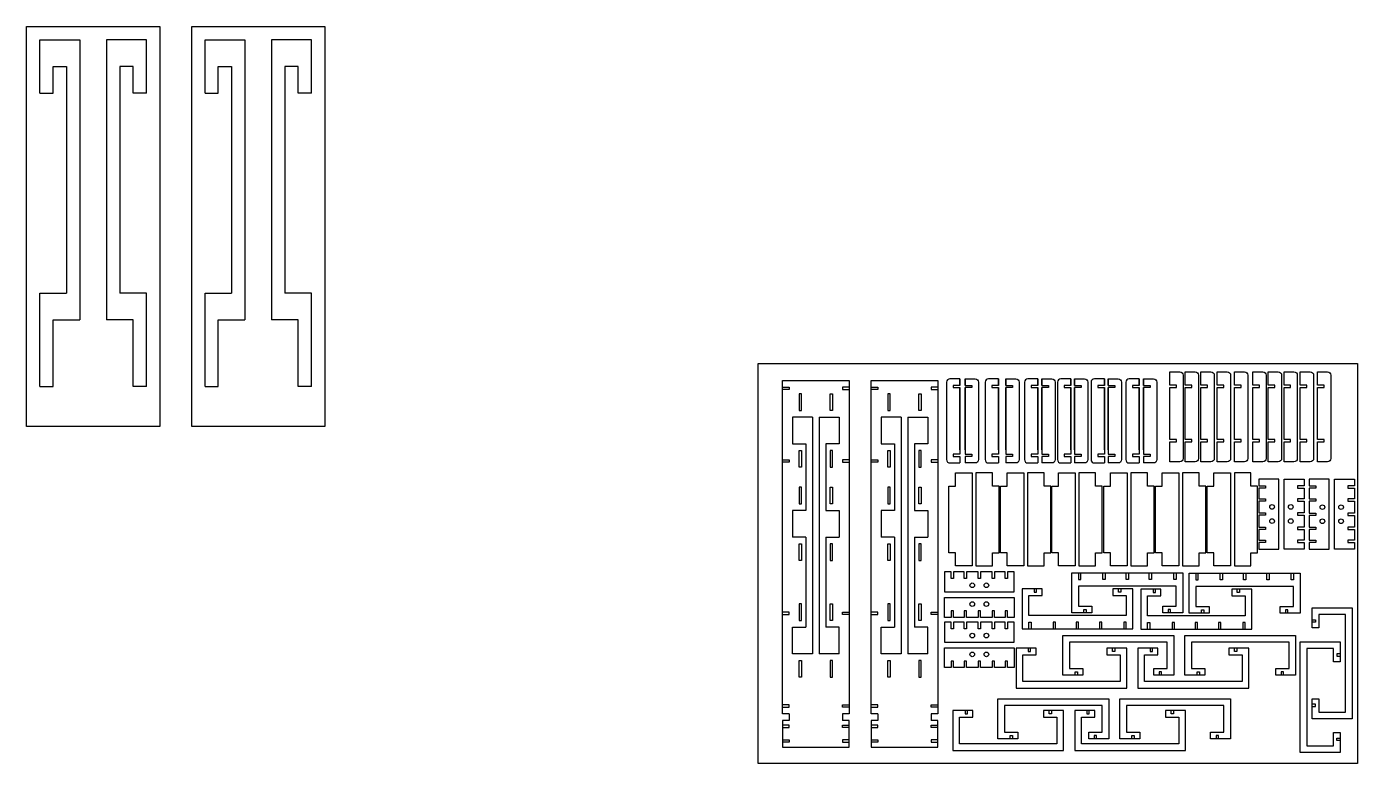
# Model space of a CAD drawing. Header units: millimetres. Extents: x 1076 to 5562, y -543 to 1252.
# Drawn here: x 3564 to 5562, y 145 to 1251 of the extents above; entities that cross this region are included whole.
import ezdxf

# ---------------------------------------------------------------- set-up
doc = ezdxf.new("R2010")
doc.units = ezdxf.units.MM
for name, color, linetype in [('piezas horizontales', 6, 'Continuous'), ('piezas verticales', 3, 'Continuous'), ('trazo', 1, 'Continuous')]:
    doc.layers.add(name, color=color, linetype=linetype)

msp = doc.modelspace()

# ---------------------------------------------------------------- linework, layer by layer
for points in [[(3563.8, 650.6), (3563.8, 1250.6), (3663.8, 1250.6), (3763.8, 1250.6), (3763.8, 650.6)], [(3811.7, 650.6), (3811.7, 1250.6), (3911.7, 1250.6), (4011.7, 1250.6), (4011.7, 650.6)]]:
    msp.add_lwpolyline(points, close=True)
at = {"layer": 'piezas horizontales'}
for points in [[(4662.4, 744.8), (5562.4, 744.8), (5562.4, 144.8), (4662.4, 144.8)], [(5163.6, 380.8), (5163.6, 370.8), (5133.6, 370.8), (5133.6, 430.8), (5300, 430.8), (5300, 370.8), (5270, 370.8), (5270, 380.8), (5290, 380.8), (5290, 410.8), (5143.6, 410.8), (5143.6, 380.8)], [(5339.9, 380.4), (5339.9, 370.4), (5309.9, 370.4), (5309.9, 430.4), (5476.3, 430.4), (5476.3, 370.4), (5446.3, 370.4), (5446.3, 380.4), (5466.3, 380.4), (5466.3, 410.4), (5319.9, 410.4), (5319.9, 380.4)], [(5088.8, 396.8), (5088.8, 406.8), (5058.8, 406.8), (5058.8, 346.8), (5225.2, 346.8), (5225.2, 406.8), (5195.2, 406.8), (5195.2, 396.8), (5215.2, 396.8), (5215.2, 366.8), (5068.8, 366.8), (5068.8, 396.8)], [(5267.4, 396), (5267.4, 406), (5237.4, 406), (5237.4, 346), (5403.8, 346), (5403.8, 406), (5373.8, 406), (5373.8, 396), (5393.8, 396), (5393.8, 366), (5247.4, 366), (5247.4, 396)], [(5504.4, 348.2), (5494.4, 348.2), (5494.4, 378.2), (5554.4, 378.2), (5554.4, 211.8), (5494.4, 211.8), (5494.4, 241.8), (5504.4, 241.8), (5504.4, 221.8), (5544.4, 221.8), (5544.4, 368.2), (5504.4, 368.2)], [(5150.2, 286.9), (5150.2, 276.9), (5120.2, 276.9), (5120.2, 336.9), (5286.6, 336.9), (5286.6, 276.9), (5256.6, 276.9), (5256.6, 286.9), (5276.6, 286.9), (5276.6, 326.9), (5130.2, 326.9), (5130.2, 286.9)], [(5333.3, 286.9), (5333.3, 276.9), (5303.3, 276.9), (5303.3, 336.9), (5469.7, 336.9), (5469.7, 276.9), (5439.7, 276.9), (5439.7, 286.9), (5459.7, 286.9), (5459.7, 326.9), (5313.3, 326.9), (5313.3, 286.9)], [(5526.5, 191), (5536.5, 191), (5536.5, 161), (5476.5, 161), (5476.5, 327.4), (5536.5, 327.4), (5536.5, 297.4), (5526.5, 297.4), (5526.5, 317.4), (5486.5, 317.4), (5486.5, 171), (5526.5, 171)], [(5079.8, 307.5), (5079.8, 317.5), (5049.8, 317.5), (5049.8, 257.5), (5216.2, 257.5), (5216.2, 317.5), (5186.2, 317.5), (5186.2, 307.5), (5206.2, 307.5), (5206.2, 267.5), (5059.8, 267.5), (5059.8, 307.5)], [(5262.9, 307.5), (5262.9, 317.5), (5232.9, 317.5), (5232.9, 257.5), (5399.3, 257.5), (5399.3, 317.5), (5369.3, 317.5), (5369.3, 307.5), (5389.3, 307.5), (5389.3, 267.5), (5242.9, 267.5), (5242.9, 307.5)], [(5052.5, 191.8), (5052.5, 181.8), (5022.5, 181.8), (5022.5, 241.8), (5188.9, 241.8), (5188.9, 181.8), (5158.9, 181.8), (5158.9, 191.8), (5178.9, 191.8), (5178.9, 231.8), (5032.5, 231.8), (5032.5, 191.8)], [(5235.6, 191.8), (5235.6, 181.8), (5205.6, 181.8), (5205.6, 241.8), (5372, 241.8), (5372, 181.8), (5342, 181.8), (5342, 191.8), (5362, 191.8), (5362, 231.8), (5215.6, 231.8), (5215.6, 191.8)], [(4984.8, 214.1), (4984.8, 224.1), (4954.8, 224.1), (4954.8, 164.1), (5121.2, 164.1), (5121.2, 224.1), (5091.2, 224.1), (5091.2, 214.1), (5111.2, 214.1), (5111.2, 174.1), (4964.8, 174.1), (4964.8, 214.1)], [(5168, 214.1), (5168, 224.1), (5138, 224.1), (5138, 164.1), (5304.4, 164.1), (5304.4, 224.1), (5274.4, 224.1), (5274.4, 214.1), (5294.4, 214.1), (5294.4, 174.1), (5148, 174.1), (5148, 214.1)]]:
    msp.add_lwpolyline(points, close=True, dxfattribs=at)
for points in [[(4965.5, 722), (4950.5, 722, 0.414214), (4945.5, 717), (4945.5, 600.6, 0.414214), (4950.5, 595.6), (4965.5, 595.6)], [(4973.4, 722), (4988.4, 722, -0.414214), (4993.4, 717), (4993.4, 600.6, -0.414214), (4988.4, 595.6), (4973.4, 595.6)], [(5023.3, 722), (5008.3, 722, 0.414214), (5003.3, 717), (5003.3, 600.6, 0.414214), (5008.3, 595.6), (5023.3, 595.6)], [(5034.5, 722), (5049.5, 722, -0.414214), (5054.5, 717), (5054.5, 600.6, -0.414214), (5049.5, 595.6), (5034.5, 595.6)], [(5082.4, 722), (5067.4, 722, 0.414214), (5062.4, 717), (5062.4, 600.6, 0.414214), (5067.4, 595.6), (5082.4, 595.6)], [(5088.6, 722), (5103.6, 722, -0.414214), (5108.6, 717), (5108.6, 600.6, -0.414214), (5103.6, 595.6), (5088.6, 595.6)], [(5132.1, 722), (5117.1, 722, 0.414214), (5112.1, 717), (5112.1, 600.6, 0.414214), (5117.1, 595.6), (5132.1, 595.6)], [(5137.7, 722), (5152.7, 722, -0.414214), (5157.7, 717), (5157.7, 600.6, -0.414214), (5152.7, 595.6), (5137.7, 595.6)], [(5182.4, 722), (5167.4, 722, 0.414214), (5162.4, 717), (5162.4, 600.6, 0.414214), (5167.4, 595.6), (5182.4, 595.6)], [(5188.1, 722), (5203.1, 722, -0.414214), (5208.1, 717), (5208.1, 600.6, -0.414214), (5203.1, 595.6), (5188.1, 595.6)], [(5234.6, 722), (5219.6, 722, 0.414214), (5214.6, 717), (5214.6, 600.6, 0.414214), (5219.6, 595.6), (5234.6, 595.6)], [(5241.1, 722), (5256.1, 722, -0.414214), (5261.1, 717), (5261.1, 600.6, -0.414214), (5256.1, 595.6), (5241.1, 595.6)]]:
    msp.add_lwpolyline(points, format="xyb", dxfattribs=at)
for points in [[(4965.5, 722), (4965.5, 712)], [(4965.5, 712), (4965.5, 722)], [(4973.4, 712), (4973.4, 722)], [(4973.4, 722), (4973.4, 712)], [(5023.3, 712), (5023.3, 722)], [(5023.3, 722), (5023.3, 712)], [(5034.5, 712), (5034.5, 722)], [(5034.5, 722), (5034.5, 712)], [(5082.4, 712), (5082.4, 722)], [(5082.4, 722), (5082.4, 712)], [(5088.6, 712), (5088.6, 722)], [(5088.6, 722), (5088.6, 712)], [(5132.1, 712), (5132.1, 722)], [(5132.1, 722), (5132.1, 712)], [(5137.7, 712), (5137.7, 722)], [(5137.7, 722), (5137.7, 712)], [(5182.4, 712), (5182.4, 722)], [(5182.4, 722), (5182.4, 712)], [(5188.1, 712), (5188.1, 722)], [(5188.1, 722), (5188.1, 712)], [(5234.6, 712), (5234.6, 722)], [(5234.6, 722), (5234.6, 712)], [(5241.1, 712), (5241.1, 722)], [(5241.1, 722), (5241.1, 712)], [(4965.5, 712), (4955.5, 712), (4955.5, 708.8), (4965.5, 708.8)], [(4965.5, 708.8), (4965.5, 608.8)], [(4965.5, 615.6), (4965.5, 708.8)], [(4973.4, 712), (4983.4, 712), (4983.4, 708.8), (4973.4, 708.8)], [(4973.4, 615.6), (4973.4, 708.8)], [(4973.4, 708.8), (4973.4, 608.8)], [(5023.3, 712), (5013.3, 712), (5013.3, 708.8), (5023.3, 708.8)], [(5023.3, 615.6), (5023.3, 708.8)], [(5023.3, 708.8), (5023.3, 608.8)], [(5034.5, 712), (5044.5, 712), (5044.5, 708.8), (5034.5, 708.8)], [(5034.5, 615.6), (5034.5, 708.8)], [(5034.5, 708.8), (5034.5, 608.8)], [(5082.4, 712), (5072.4, 712), (5072.4, 708.8), (5082.4, 708.8)], [(5082.4, 615.6), (5082.4, 708.8)], [(5082.4, 708.8), (5082.4, 608.8)], [(5088.6, 712), (5098.6, 712), (5098.6, 708.8), (5088.6, 708.8)], [(5088.6, 615.6), (5088.6, 708.8)], [(5088.6, 708.8), (5088.6, 608.8)], [(5132.1, 712), (5122.1, 712), (5122.1, 708.8), (5132.1, 708.8)], [(5132.1, 615.6), (5132.1, 708.8)], [(5132.1, 708.8), (5132.1, 608.8)], [(5137.7, 712), (5147.7, 712), (5147.7, 708.8), (5137.7, 708.8)], [(5137.7, 615.6), (5137.7, 708.8)], [(5137.7, 708.8), (5137.7, 608.8)], [(5182.4, 712), (5172.4, 712), (5172.4, 708.8), (5182.4, 708.8)], [(5182.4, 615.6), (5182.4, 708.8)], [(5182.4, 708.8), (5182.4, 608.8)], [(5188.1, 712), (5198.1, 712), (5198.1, 708.8), (5188.1, 708.8)], [(5188.1, 615.6), (5188.1, 708.8)], [(5188.1, 708.8), (5188.1, 608.8)], [(5234.6, 712), (5224.6, 712), (5224.6, 708.8), (5234.6, 708.8)], [(5234.6, 615.6), (5234.6, 708.8)], [(5234.6, 708.8), (5234.6, 608.8)], [(5241.1, 712), (5251.1, 712), (5251.1, 708.8), (5241.1, 708.8)], [(5241.1, 615.6), (5241.1, 708.8)], [(5241.1, 708.8), (5241.1, 608.8)], [(4965.5, 608.8), (4955.5, 608.8), (4955.5, 605.6), (4965.5, 605.6)], [(4965.5, 605.6), (4965.5, 595.6)], [(4973.4, 608.8), (4983.4, 608.8), (4983.4, 605.6), (4973.4, 605.6)], [(4973.4, 605.6), (4973.4, 595.6)], [(5023.3, 608.8), (5013.3, 608.8), (5013.3, 605.6), (5023.3, 605.6)], [(5023.3, 605.6), (5023.3, 595.6)], [(5034.5, 608.8), (5044.5, 608.8), (5044.5, 605.6), (5034.5, 605.6)], [(5034.5, 605.6), (5034.5, 595.6)], [(5082.4, 608.8), (5072.4, 608.8), (5072.4, 605.6), (5082.4, 605.6)], [(5082.4, 605.6), (5082.4, 595.6)], [(5088.6, 608.8), (5098.6, 608.8), (5098.6, 605.6), (5088.6, 605.6)], [(5088.6, 605.6), (5088.6, 595.6)], [(5132.1, 608.8), (5122.1, 608.8), (5122.1, 605.6), (5132.1, 605.6)], [(5132.1, 605.6), (5132.1, 595.6)], [(5137.7, 608.8), (5147.7, 608.8), (5147.7, 605.6), (5137.7, 605.6)], [(5137.7, 605.6), (5137.7, 595.6)], [(5182.4, 608.8), (5172.4, 608.8), (5172.4, 605.6), (5182.4, 605.6)], [(5182.4, 605.6), (5182.4, 595.6)], [(5188.1, 608.8), (5198.1, 608.8), (5198.1, 605.6), (5188.1, 605.6)], [(5188.1, 605.6), (5188.1, 595.6)], [(5234.6, 608.8), (5224.6, 608.8), (5224.6, 605.6), (5234.6, 605.6)], [(5234.6, 605.6), (5234.6, 595.6)], [(5241.1, 608.8), (5251.1, 608.8), (5251.1, 605.6), (5241.1, 605.6)], [(5241.1, 605.6), (5241.1, 595.6)], [(5143.6, 430.8), (5143.6, 420.8), (5147.1, 420.8), (5147.1, 430.8)], [(5183.7, 430.8), (5183.7, 420.8), (5180.2, 420.8), (5180.2, 430.8)], [(5218.5, 430.8), (5218.5, 420.8), (5215, 420.8), (5215, 430.8)], [(5253.4, 430.8), (5253.4, 420.8), (5249.9, 420.8), (5249.9, 430.8)], [(5290, 430.8), (5290, 420.8), (5286.5, 420.8), (5286.5, 430.8)], [(5319.9, 430.4), (5319.9, 420.4), (5323.4, 420.4), (5323.4, 430.4)], [(5360, 430.4), (5360, 420.4), (5356.5, 420.4), (5356.5, 430.4)], [(5394.9, 430.4), (5394.9, 420.4), (5391.4, 420.4), (5391.4, 430.4)], [(5429.7, 430.4), (5429.7, 420.4), (5426.2, 420.4), (5426.2, 430.4)], [(5466.3, 430.4), (5466.3, 420.4), (5462.8, 420.4), (5462.8, 430.4)], [(5077, 406.8), (5077, 401.8), (5080.5, 401.8), (5080.5, 406.8)], [(5206.9, 406.8), (5206.9, 401.8), (5203.4, 401.8), (5203.4, 406.8)], [(5255.7, 406), (5255.7, 401), (5259.2, 401), (5259.2, 406)], [(5385.6, 406), (5385.6, 401), (5382.1, 401), (5382.1, 406)], [(5151.8, 370.8), (5151.8, 375.8), (5155.3, 375.8), (5155.3, 370.8)], [(5281.7, 370.8), (5281.7, 375.8), (5278.2, 375.8), (5278.2, 370.8)], [(5328.2, 370.4), (5328.2, 375.4), (5331.7, 375.4), (5331.7, 370.4)], [(5458.1, 370.4), (5458.1, 375.4), (5454.6, 375.4), (5454.6, 370.4)], [(5494.4, 360), (5499.4, 360), (5499.4, 356.5), (5494.4, 356.5)], [(5068.8, 346.8), (5068.8, 356.8), (5072.3, 356.8), (5072.3, 346.8)], [(5108.9, 346.8), (5108.9, 356.8), (5105.4, 356.8), (5105.4, 346.8)], [(5143.7, 346.8), (5143.7, 356.8), (5140.2, 356.8), (5140.2, 346.8)], [(5178.6, 346.8), (5178.6, 356.8), (5175.1, 356.8), (5175.1, 346.8)], [(5215.2, 346.8), (5215.2, 356.8), (5211.7, 356.8), (5211.7, 346.8)], [(5247.4, 346), (5247.4, 356), (5250.9, 356), (5250.9, 346)], [(5287.5, 346), (5287.5, 356), (5284, 356), (5284, 346)], [(5322.4, 346), (5322.4, 356), (5318.9, 356), (5318.9, 346)], [(5357.2, 346), (5357.2, 356), (5353.7, 356), (5353.7, 346)], [(5393.8, 346), (5393.8, 356), (5390.3, 356), (5390.3, 346)], [(5068, 317.5), (5068, 312.5), (5071.5, 312.5), (5071.5, 317.5)], [(5197.9, 317.5), (5197.9, 312.5), (5194.4, 312.5), (5194.4, 317.5)], [(5251.2, 317.5), (5251.2, 312.5), (5254.7, 312.5), (5254.7, 317.5)], [(5381.1, 317.5), (5381.1, 312.5), (5377.6, 312.5), (5377.6, 317.5)], [(5536.5, 309.2), (5531.5, 309.2), (5531.5, 305.7), (5536.5, 305.7)], [(5138.4, 276.9), (5138.4, 281.9), (5141.9, 281.9), (5141.9, 276.9)], [(5268.3, 276.9), (5268.3, 281.9), (5264.8, 281.9), (5264.8, 276.9)], [(5321.6, 276.9), (5321.6, 281.9), (5325.1, 281.9), (5325.1, 276.9)], [(5451.5, 276.9), (5451.5, 281.9), (5448, 281.9), (5448, 276.9)], [(4973.1, 224.1), (4973.1, 219.1), (4976.6, 219.1), (4976.6, 224.1)], [(5103, 224.1), (5103, 219.1), (5099.5, 219.1), (5099.5, 224.1)], [(5156.2, 224.1), (5156.2, 219.1), (5159.7, 219.1), (5159.7, 224.1)], [(5286.1, 224.1), (5286.1, 219.1), (5282.6, 219.1), (5282.6, 224.1)], [(5494.4, 230.1), (5499.4, 230.1), (5499.4, 233.6), (5494.4, 233.6)], [(5040.7, 181.8), (5040.7, 186.8), (5044.2, 186.8), (5044.2, 181.8)], [(5170.6, 181.8), (5170.6, 186.8), (5167.1, 186.8), (5167.1, 181.8)], [(5223.9, 181.8), (5223.9, 186.8), (5227.4, 186.8), (5227.4, 181.8)], [(5353.8, 181.8), (5353.8, 186.8), (5350.3, 186.8), (5350.3, 181.8)], [(5536.5, 179.3), (5531.5, 179.3), (5531.5, 182.8), (5536.5, 182.8)]]:
    msp.add_lwpolyline(points, dxfattribs=at)
at = {"layer": 'piezas verticales'}
for points in [[(5280.6, 712.4), (5280.6, 732.4), (5295.6, 732.4, -0.414214), (5300.6, 727.4), (5300.6, 617.4), (5300.6, 602.4, -0.414214), (5295.6, 597.4), (5280.6, 597.4), (5280.6, 627.4), (5290.6, 627.4), (5290.6, 630.9), (5280.6, 630.9), (5280.6, 708.9), (5290.6, 708.9), (5290.6, 712.4)], [(5303.9, 712.4), (5303.9, 732.4), (5318.9, 732.4, -0.414214), (5323.9, 727.4), (5323.9, 617.4), (5323.9, 602.4, -0.414214), (5318.9, 597.4), (5303.9, 597.4), (5303.9, 627.4), (5313.9, 627.4), (5313.9, 630.9), (5303.9, 630.9), (5303.9, 708.9), (5313.9, 708.9), (5313.9, 712.4)], [(5327.5, 712.4), (5327.5, 732.4), (5342.5, 732.4, -0.414214), (5347.5, 727.4), (5347.5, 617.4), (5347.5, 602.4, -0.414214), (5342.5, 597.4), (5327.5, 597.4), (5327.5, 627.4), (5337.5, 627.4), (5337.5, 630.9), (5327.5, 630.9), (5327.5, 708.9), (5337.5, 708.9), (5337.5, 712.4)], [(5352, 712.4), (5352, 732.4), (5367, 732.4, -0.414214), (5372, 727.4), (5372, 617.4), (5372, 602.4, -0.414214), (5367, 597.4), (5352, 597.4), (5352, 627.4), (5362, 627.4), (5362, 630.9), (5352, 630.9), (5352, 708.9), (5362, 708.9), (5362, 712.4)], [(5377.8, 712.4), (5377.8, 732.4), (5392.8, 732.4, -0.414214), (5397.8, 727.4), (5397.8, 617.4), (5397.8, 602.4, -0.414214), (5392.8, 597.4), (5377.8, 597.4), (5377.8, 627.4), (5387.8, 627.4), (5387.8, 630.9), (5377.8, 630.9), (5377.8, 708.9), (5387.8, 708.9), (5387.8, 712.4)], [(5405.3, 712.4), (5405.3, 732.4), (5420.3, 732.4, -0.414214), (5425.3, 727.4), (5425.3, 617.4), (5425.3, 602.4, -0.414214), (5420.3, 597.4), (5405.3, 597.4), (5405.3, 627.4), (5415.3, 627.4), (5415.3, 630.9), (5405.3, 630.9), (5405.3, 708.9), (5415.3, 708.9), (5415.3, 712.4)], [(5428.6, 712.4), (5428.6, 732.4), (5443.6, 732.4, -0.414214), (5448.6, 727.4), (5448.6, 617.4), (5448.6, 602.4, -0.414214), (5443.6, 597.4), (5428.6, 597.4), (5428.6, 627.4), (5438.6, 627.4), (5438.6, 630.9), (5428.6, 630.9), (5428.6, 708.9), (5438.6, 708.9), (5438.6, 712.4)], [(5452.2, 712.4), (5452.2, 732.4), (5467.2, 732.4, -0.414214), (5472.2, 727.4), (5472.2, 617.4), (5472.2, 602.4, -0.414214), (5467.2, 597.4), (5452.2, 597.4), (5452.2, 627.4), (5462.2, 627.4), (5462.2, 630.9), (5452.2, 630.9), (5452.2, 708.9), (5462.2, 708.9), (5462.2, 712.4)], [(5476.7, 712.4), (5476.7, 732.4), (5491.7, 732.4, -0.414214), (5496.7, 727.4), (5496.7, 617.4), (5496.7, 602.4, -0.414214), (5491.7, 597.4), (5476.7, 597.4), (5476.7, 627.4), (5486.7, 627.4), (5486.7, 630.9), (5476.7, 630.9), (5476.7, 708.9), (5486.7, 708.9), (5486.7, 712.4)], [(5502.5, 712.4), (5502.5, 732.4), (5517.5, 732.4, -0.414214), (5522.5, 727.4), (5522.5, 617.4), (5522.5, 602.4, -0.414214), (5517.5, 597.4), (5502.5, 597.4), (5502.5, 627.4), (5512.5, 627.4), (5512.5, 630.9), (5502.5, 630.9), (5502.5, 708.9), (5512.5, 708.9), (5512.5, 712.4)]]:
    msp.add_lwpolyline(points, format="xyb", close=True, dxfattribs=at)
for points in [[(4709.2, 219.2), (4699.2, 219.2), (4699.2, 719.2), (4799.2, 719.2), (4799.2, 219.2), (4789.2, 219.2)], [(4699.2, 709.2), (4709.2, 709.2), (4709.2, 705.7), (4699.2, 705.7)], [(4799.2, 709.2), (4789.2, 709.2), (4789.2, 705.7), (4799.2, 705.7)], [(4842.4, 219.2), (4832.4, 219.2), (4832.4, 719.2), (4932.4, 719.2), (4932.4, 219.2), (4922.4, 219.2)], [(4832.4, 709.2), (4842.4, 709.2), (4842.4, 705.7), (4832.4, 705.7)], [(4932.4, 709.2), (4922.4, 709.2), (4922.4, 705.7), (4932.4, 705.7)], [(4699.2, 600.1), (4709.2, 600.1), (4709.2, 596.6), (4699.2, 596.6)], [(4799.2, 600.1), (4789.2, 600.1), (4789.2, 596.6), (4799.2, 596.6)], [(4832.4, 600.1), (4842.4, 600.1), (4842.4, 596.6), (4832.4, 596.6)], [(4932.4, 600.1), (4922.4, 600.1), (4922.4, 596.6), (4932.4, 596.6)], [(4949, 561), (4959, 561), (4959, 581), (4984, 581), (4984, 441), (4959, 441), (4959, 461), (4949, 461), (4949, 561)], [(5024.6, 561), (5014.6, 561), (5014.6, 581), (4989.6, 581), (4989.6, 441), (5014.6, 441), (5014.6, 461), (5024.6, 461), (5024.6, 561)], [(5026.3, 561), (5036.3, 561), (5036.3, 581), (5061.3, 581), (5061.3, 441), (5036.3, 441), (5036.3, 461), (5026.3, 461), (5026.3, 561)], [(5101.9, 561), (5091.9, 561), (5091.9, 581), (5066.9, 581), (5066.9, 441), (5091.9, 441), (5091.9, 461), (5101.9, 461), (5101.9, 561)], [(5103.6, 561), (5113.6, 561), (5113.6, 581), (5138.6, 581), (5138.6, 441), (5113.6, 441), (5113.6, 461), (5103.6, 461), (5103.6, 561)], [(5179.2, 561), (5169.2, 561), (5169.2, 581), (5144.2, 581), (5144.2, 441), (5169.2, 441), (5169.2, 461), (5179.2, 461), (5179.2, 561)], [(5181.8, 561), (5191.8, 561), (5191.8, 581), (5216.8, 581), (5216.8, 441), (5191.8, 441), (5191.8, 461), (5181.8, 461), (5181.8, 561)], [(5257.4, 561), (5247.4, 561), (5247.4, 581), (5222.4, 581), (5222.4, 441), (5247.4, 441), (5247.4, 461), (5257.4, 461), (5257.4, 561)], [(5259, 561), (5269, 561), (5269, 581), (5294, 581), (5294, 441), (5269, 441), (5269, 461), (5259, 461), (5259, 561)], [(5334.6, 561), (5324.6, 561), (5324.6, 581), (5299.6, 581), (5299.6, 441), (5324.6, 441), (5324.6, 461), (5334.6, 461), (5334.6, 561)], [(5337, 561), (5347, 561), (5347, 581), (5372, 581), (5372, 441), (5347, 441), (5347, 461), (5337, 461), (5337, 561)], [(5412.6, 561), (5402.6, 561), (5402.6, 581), (5377.6, 581), (5377.6, 441), (5402.6, 441), (5402.6, 461), (5412.6, 461), (5412.6, 561)], [(4699.2, 368.4), (4709.2, 368.4), (4709.2, 371.9), (4699.2, 371.9)], [(4799.2, 368.4), (4789.2, 368.4), (4789.2, 371.9), (4799.2, 371.9)], [(4832.4, 368.4), (4842.4, 368.4), (4842.4, 371.9), (4832.4, 371.9)], [(4932.4, 368.4), (4922.4, 368.4), (4922.4, 371.9), (4932.4, 371.9)], [(4699.2, 229.2), (4709.2, 229.2), (4709.2, 232.7), (4699.2, 232.7)], [(4799.2, 229.2), (4789.2, 229.2), (4789.2, 232.7), (4799.2, 232.7)], [(4832.4, 229.2), (4842.4, 229.2), (4842.4, 232.7), (4832.4, 232.7)], [(4932.4, 229.2), (4922.4, 229.2), (4922.4, 232.7), (4932.4, 232.7)], [(4709.2, 209.2), (4699.2, 209.2), (4699.2, 169.2), (4799.2, 169.2), (4799.2, 209.2), (4789.2, 209.2)], [(4699.2, 198.4), (4709.2, 198.4), (4709.2, 201.9), (4699.2, 201.9)], [(4709.2, 219.2), (4709.2, 209.2)], [(4789.2, 219.2), (4789.2, 209.2)], [(4799.2, 198.4), (4789.2, 198.4), (4789.2, 201.9), (4799.2, 201.9)], [(4842.4, 209.2), (4832.4, 209.2), (4832.4, 169.2), (4932.4, 169.2), (4932.4, 209.2), (4922.4, 209.2)], [(4832.4, 198.4), (4842.4, 198.4), (4842.4, 201.9), (4832.4, 201.9)], [(4842.4, 219.2), (4842.4, 209.2)], [(4922.4, 219.2), (4922.4, 209.2)], [(4932.4, 198.4), (4922.4, 198.4), (4922.4, 201.9), (4932.4, 201.9)], [(4699.2, 180.1), (4709.2, 180.1), (4709.2, 176.6), (4699.2, 176.6)], [(4799.2, 180.1), (4789.2, 180.1), (4789.2, 176.6), (4799.2, 176.6)], [(4832.4, 180.1), (4842.4, 180.1), (4842.4, 176.6), (4832.4, 176.6)], [(4932.4, 180.1), (4922.4, 180.1), (4922.4, 176.6), (4932.4, 176.6)]]:
    msp.add_lwpolyline(points, dxfattribs=at)
for points in [[(5414.3, 571.5), (5414.3, 561.5), (5424.3, 561.5), (5424.3, 558), (5414.3, 558), (5414.3, 542), (5424.3, 542), (5424.3, 538.5), (5414.3, 538.5), (5414.3, 520.7), (5424.3, 520.7), (5424.3, 517.2), (5414.3, 517.2), (5414.3, 499.5), (5424.3, 499.5), (5424.3, 496), (5414.3, 496), (5414.3, 480), (5424.3, 480), (5424.3, 476.5), (5414.3, 476.5), (5414.3, 466.5), (5444.3, 466.5), (5444.3, 571.5), (5414.3, 571.5)], [(5482.4, 571.5), (5482.4, 561.5), (5472.4, 561.5), (5472.4, 558), (5482.4, 558), (5482.4, 542), (5472.4, 542), (5472.4, 538.5), (5482.4, 538.5), (5482.4, 520.7), (5472.4, 520.7), (5472.4, 517.2), (5482.4, 517.2), (5482.4, 499.5), (5472.4, 499.5), (5472.4, 496), (5482.4, 496), (5482.4, 480), (5472.4, 480), (5472.4, 476.5), (5482.4, 476.5), (5482.4, 466.5), (5452.4, 466.5), (5452.4, 571.5), (5482.4, 571.5)], [(5489.8, 571.2), (5489.8, 561.2), (5499.8, 561.2), (5499.8, 557.7), (5489.8, 557.7), (5489.8, 541.7), (5499.8, 541.7), (5499.8, 538.2), (5489.8, 538.2), (5489.8, 520.5), (5499.8, 520.5), (5499.8, 517), (5489.8, 517), (5489.8, 499.2), (5499.8, 499.2), (5499.8, 495.7), (5489.8, 495.7), (5489.8, 479.7), (5499.8, 479.7), (5499.8, 476.2), (5489.8, 476.2), (5489.8, 466.2), (5519.8, 466.2), (5519.8, 571.2), (5489.8, 571.2)], [(5557.9, 571.2), (5557.9, 561.2), (5547.9, 561.2), (5547.9, 557.7), (5557.9, 557.7), (5557.9, 541.7), (5547.9, 541.7), (5547.9, 538.2), (5557.9, 538.2), (5557.9, 520.5), (5547.9, 520.5), (5547.9, 517), (5557.9, 517), (5557.9, 499.2), (5547.9, 499.2), (5547.9, 495.7), (5557.9, 495.7), (5557.9, 479.7), (5547.9, 479.7), (5547.9, 476.2), (5557.9, 476.2), (5557.9, 466.2), (5527.9, 466.2), (5527.9, 571.2), (5557.9, 571.2)], [(5047.1, 432), (5037.1, 432), (5037.1, 422), (5033.6, 422), (5033.6, 432), (5017.6, 432), (5017.6, 422), (5014.1, 422), (5014.1, 432), (4996.4, 432), (4996.4, 422), (4992.9, 422), (4992.9, 432), (4975.1, 432), (4975.1, 422), (4971.6, 422), (4971.6, 432), (4955.6, 432), (4955.6, 422), (4952.1, 422), (4952.1, 432), (4942.1, 432), (4942.1, 402), (5047.1, 402), (5047.1, 432)], [(5047.1, 363.9), (5037.1, 363.9), (5037.1, 373.9), (5033.6, 373.9), (5033.6, 363.9), (5017.6, 363.9), (5017.6, 373.9), (5014.1, 373.9), (5014.1, 363.9), (4996.4, 363.9), (4996.4, 373.9), (4992.9, 373.9), (4992.9, 363.9), (4975.1, 363.9), (4975.1, 373.9), (4971.6, 373.9), (4971.6, 363.9), (4955.6, 363.9), (4955.6, 373.9), (4952.1, 373.9), (4952.1, 363.9), (4942.1, 363.9), (4942.1, 393.9), (5047.1, 393.9), (5047.1, 363.9)], [(5047.1, 356.5), (5037.1, 356.5), (5037.1, 346.5), (5033.6, 346.5), (5033.6, 356.5), (5017.6, 356.5), (5017.6, 346.5), (5014.1, 346.5), (5014.1, 356.5), (4996.4, 356.5), (4996.4, 346.5), (4992.9, 346.5), (4992.9, 356.5), (4975.1, 356.5), (4975.1, 346.5), (4971.6, 346.5), (4971.6, 356.5), (4955.6, 356.5), (4955.6, 346.5), (4952.1, 346.5), (4952.1, 356.5), (4942.1, 356.5), (4942.1, 326.5), (5047.1, 326.5), (5047.1, 356.5)], [(5047.1, 288.4), (5037.1, 288.4), (5037.1, 298.4), (5033.6, 298.4), (5033.6, 288.4), (5017.6, 288.4), (5017.6, 298.4), (5014.1, 298.4), (5014.1, 288.4), (4996.4, 288.4), (4996.4, 298.4), (4992.9, 298.4), (4992.9, 288.4), (4975.1, 288.4), (4975.1, 298.4), (4971.6, 298.4), (4971.6, 288.4), (4955.6, 288.4), (4955.6, 298.4), (4952.1, 298.4), (4952.1, 288.4), (4942.1, 288.4), (4942.1, 318.4), (5047.1, 318.4), (5047.1, 288.4)]]:
    msp.add_lwpolyline(points, close=True, dxfattribs=at)
for centre in [(5434.3, 529.6), (5462.4, 529.6), (5509.8, 529.3), (5537.9, 529.3), (5434.3, 508.4), (5462.4, 508.4), (5509.8, 508.1), (5537.9, 508.1), (4984, 412), (5005.2, 412), (4984, 383.9), (5005.2, 383.9), (4984, 336.5), (5005.2, 336.5), (4984, 308.4), (5005.2, 308.4)]:
    msp.add_circle(centre, 3.5, dxfattribs=at)
at = {"layer": 'trazo'}
for p, q in [((4744.2, 664.3), (4714.2, 664.3)), ((4714.2, 664.3), (4714.2, 624.3)), ((4754.2, 664.3), (4784.2, 664.3)), ((4784.2, 664.3), (4784.2, 624.3)), ((4877.4, 664.3), (4847.4, 664.3)), ((4847.4, 664.3), (4847.4, 624.3)), ((4887.4, 664.3), (4917.4, 664.3)), ((4917.4, 664.3), (4917.4, 624.3)), ((4714.2, 624.3), (4734.2, 624.3)), ((4734.2, 624.3), (4734.2, 524.2)), ((4784.2, 624.3), (4764.2, 624.3)), ((4764.2, 624.3), (4764.2, 524.2)), ((4847.4, 624.3), (4867.4, 624.3)), ((4867.4, 624.3), (4867.4, 524.2)), ((4917.4, 624.3), (4897.4, 624.3)), ((4897.4, 624.3), (4897.4, 524.2)), ((4784.2, 309.2), (4754.2, 309.2)), ((4917.4, 309.2), (4887.4, 309.2))]:
    msp.add_line(p, q, dxfattribs=at)
for points in [[(3583.8, 1150.6), (3583.8, 1230.6), (3643.8, 1230.6), (3643.8, 810.6)], [(3743.8, 1150.6), (3743.8, 1230.6), (3683.8, 1230.6), (3683.8, 810.6)], [(3831.7, 1150.6), (3831.7, 1230.6), (3891.7, 1230.6), (3891.7, 810.6)], [(3991.7, 1150.6), (3991.7, 1230.6), (3931.7, 1230.6), (3931.7, 810.6)], [(3583.8, 1150.6), (3603.8, 1150.6), (3603.8, 1190.6), (3623.8, 1190.6), (3623.8, 850.6)], [(3743.8, 1150.6), (3723.8, 1150.6), (3723.8, 1190.6), (3703.8, 1190.6), (3703.8, 850.6)], [(3831.7, 1150.6), (3851.7, 1150.6), (3851.7, 1190.6), (3871.7, 1190.6), (3871.7, 850.6)], [(3991.7, 1150.6), (3971.7, 1150.6), (3971.7, 1190.6), (3951.7, 1190.6), (3951.7, 850.6)], [(3583.8, 710.6), (3583.8, 850.6), (3623.8, 850.6)], [(3743.8, 710.6), (3743.8, 850.6), (3703.8, 850.6)], [(3831.7, 710.6), (3831.7, 850.6), (3871.7, 850.6)], [(3991.7, 710.6), (3991.7, 850.6), (3951.7, 850.6)], [(3603.8, 710.6), (3603.8, 810.6), (3643.8, 810.6)], [(3723.8, 710.6), (3723.8, 810.6), (3683.8, 810.6)], [(3851.7, 710.6), (3851.7, 810.6), (3891.7, 810.6)], [(3971.7, 710.6), (3971.7, 810.6), (3931.7, 810.6)], [(3583.8, 710.6), (3603.8, 710.6)], [(3743.8, 710.6), (3723.8, 710.6)], [(3831.7, 710.6), (3851.7, 710.6)], [(3991.7, 710.6), (3971.7, 710.6)], [(4744.2, 664.3), (4744.2, 309.2)], [(4754.2, 664.3), (4754.2, 309.2)], [(4877.4, 664.3), (4877.4, 309.2)], [(4887.4, 664.3), (4887.4, 309.2)], [(4714.2, 524.2), (4714.2, 484.2)], [(4734.2, 524.2), (4714.2, 524.2)], [(4764.2, 524.2), (4784.2, 524.2)], [(4784.2, 524.2), (4784.2, 484.2)], [(4847.4, 524.2), (4847.4, 484.2)], [(4867.4, 524.2), (4847.4, 524.2)], [(4897.4, 524.2), (4917.4, 524.2)], [(4917.4, 524.2), (4917.4, 484.2)], [(4734.2, 484.2), (4714.2, 484.2)], [(4734.2, 484.2), (4734.2, 349.2)], [(4764.2, 484.2), (4784.2, 484.2)], [(4764.2, 484.2), (4764.2, 349.2)], [(4867.4, 484.2), (4847.4, 484.2)], [(4867.4, 484.2), (4867.4, 349.2)], [(4897.4, 484.2), (4897.4, 349.2)], [(4897.4, 484.2), (4917.4, 484.2)], [(4714.2, 309.2), (4714.2, 349.2), (4734.2, 349.2)], [(4784.2, 309.2), (4784.2, 349.2), (4764.2, 349.2)], [(4847.4, 309.2), (4847.4, 349.2), (4867.4, 349.2)], [(4917.4, 309.2), (4917.4, 349.2), (4897.4, 349.2)], [(4744.2, 309.2), (4714.2, 309.2)], [(4877.4, 309.2), (4847.4, 309.2)]]:
    msp.add_lwpolyline(points, dxfattribs=at)
for points in [[(4724.2, 699.3), (4724.2, 674.3), (4727.7, 674.3), (4727.7, 699.3)], [(4774.2, 699.3), (4774.2, 674.3), (4770.7, 674.3), (4770.7, 699.3)], [(4857.4, 699.3), (4857.4, 674.3), (4860.9, 674.3), (4860.9, 699.3)], [(4907.4, 699.3), (4907.4, 674.3), (4903.9, 674.3), (4903.9, 699.3)], [(4724.2, 589.3), (4724.2, 614.3), (4727.7, 614.3), (4727.7, 589.3)], [(4774.2, 589.3), (4774.2, 614.3), (4770.7, 614.3), (4770.7, 589.3)], [(4857.4, 589.3), (4857.4, 614.3), (4860.9, 614.3), (4860.9, 589.3)], [(4907.4, 589.3), (4907.4, 614.3), (4903.9, 614.3), (4903.9, 589.3)], [(4724.2, 559.2), (4724.2, 534.2), (4727.7, 534.2), (4727.7, 559.2)], [(4774.2, 559.2), (4774.2, 534.2), (4770.7, 534.2), (4770.7, 559.2)], [(4857.4, 559.2), (4857.4, 534.2), (4860.9, 534.2), (4860.9, 559.2)], [(4907.4, 559.2), (4907.4, 534.2), (4903.9, 534.2), (4903.9, 559.2)], [(4724.2, 449.3), (4724.2, 474.3), (4727.7, 474.3), (4727.7, 449.3)], [(4774.2, 449.3), (4774.2, 474.3), (4770.7, 474.3), (4770.7, 449.3)], [(4857.4, 449.3), (4857.4, 474.3), (4860.9, 474.3), (4860.9, 449.3)], [(4907.4, 449.3), (4907.4, 474.3), (4903.9, 474.3), (4903.9, 449.3)], [(4724.2, 384.2), (4724.2, 359.2), (4727.7, 359.2), (4727.7, 384.2)], [(4774.2, 384.2), (4774.2, 359.2), (4770.7, 359.2), (4770.7, 384.2)], [(4857.4, 384.2), (4857.4, 359.2), (4860.9, 359.2), (4860.9, 384.2)], [(4907.4, 384.2), (4907.4, 359.2), (4903.9, 359.2), (4903.9, 384.2)], [(4724.2, 274.3), (4724.2, 299.3), (4727.7, 299.3), (4727.7, 274.3)], [(4774.2, 274.3), (4774.2, 299.3), (4770.7, 299.3), (4770.7, 274.3)], [(4857.4, 274.3), (4857.4, 299.3), (4860.9, 299.3), (4860.9, 274.3)], [(4907.4, 274.3), (4907.4, 299.3), (4903.9, 299.3), (4903.9, 274.3)]]:
    msp.add_lwpolyline(points, close=True, dxfattribs=at)

doc.saveas('drawing.dxf')
